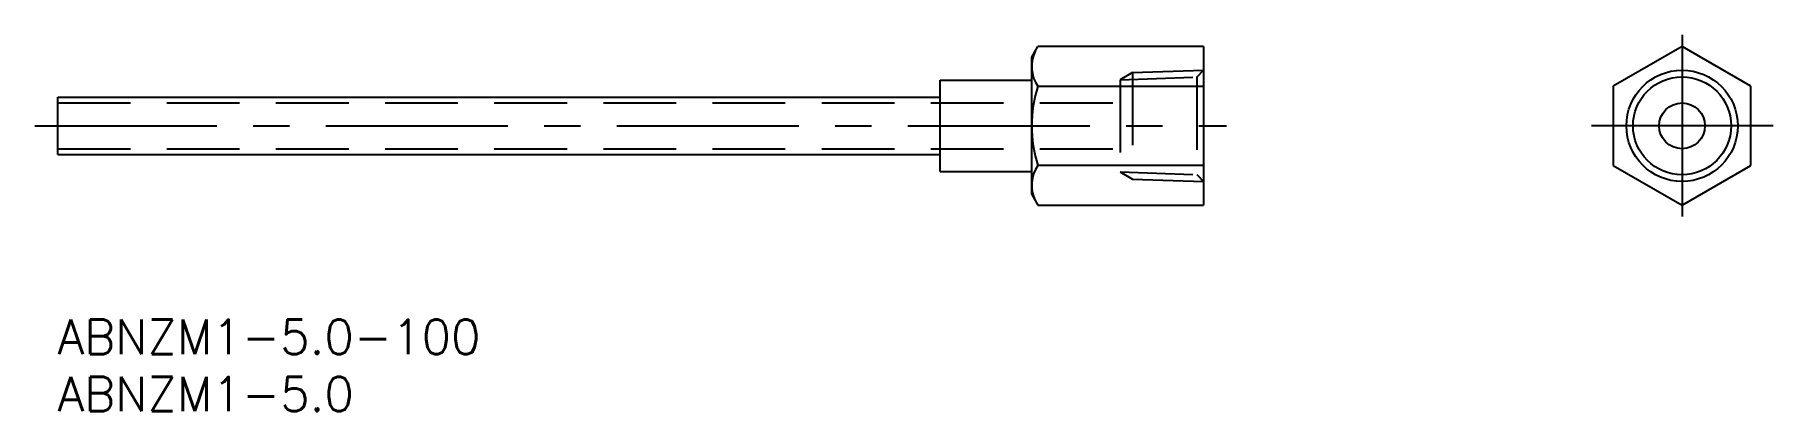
# Model space of a CAD drawing. Extents: x -2 to 150, y -8 to 25.
import ezdxf

# ---------------------------------------------------------------- set-up
doc = ezdxf.new("R2010")
doc.units = 0
doc.header["$LTSCALE"] = 0.5
doc.linetypes.add('CENTER', pattern=[50.8, 31.75, -6.35, 6.35, -6.35])
doc.linetypes.add('DASHED', pattern=[19.05, 12.7, -6.35])
for name, color, linetype in [('MSM_CENTER', 1, 'CENTER'), ('MSM_CONTINUOUS', 7, 'CONTINUOUS'), ('MSM_DASHED', 4, 'DASHED'), ('MSM_NARROW', 5, 'CONTINUOUS'), ('MSM_PART_NUMBER', 7, 'CONTINUOUS')]:
    doc.layers.add(name, color=color, linetype=linetype)
doc.styles.get("Standard").update_dxf_attribs({"font": 'txt.shx', "height": 3, "bigfont": 'bigfont.shx'})

# ---------------------------------------------------------------- blocks, each defined once
blk = doc.blocks.new('*U11')
at = {"layer": 'MSM_PART_NUMBER'}
blk.add_text('ABNZM1-5.0-100', height=3, dxfattribs=at).set_placement((0, -3))
blk = doc.blocks.new('*U12')
at = {"layer": 'MSM_PART_NUMBER'}
blk.add_text('ABNZM1-5.0', height=3, dxfattribs=at).set_placement((0, -8))

msp = doc.modelspace()

# ---------------------------------------------------------------- linework, layer by layer
at = {"layer": 'MSM_CENTER'}
for p, q in [((141.76, 24.89), (141.76, 8.97)), ((-2, 16.93), (102, 16.93)), ((149.72, 16.93), (133.8, 16.93))]:
    msp.add_line(p, q, dxfattribs=at)
at = {"layer": 'MSM_CONTINUOUS'}
for p, q in [((85, 22.93), (85.54, 23.86)), ((85, 10.93), (85, 22.93)), ((100, 23.86), (85.54, 23.86)), ((100, 23.86), (100, 10)), ((141.76, 23.86), (135.76, 20.39)), ((147.76, 20.39), (141.76, 23.86)), ((77, 12.93), (77, 20.93)), ((77, 20.93), (85, 20.93)), ((85.54, 20.39), (100, 20.39)), ((135.76, 20.39), (135.76, 13.46)), ((147.76, 13.46), (147.76, 20.39)), ((0, 14.43), (0, 19.43)), ((0, 19.43), (77, 19.43)), ((0, 14.43), (77, 14.43)), ((77, 12.93), (85, 12.93)), ((100, 13.46), (85.54, 13.46)), ((135.76, 13.46), (141.76, 10)), ((141.76, 10), (147.76, 13.46)), ((85, 10.93), (85.54, 10)), ((85.54, 10), (100, 10))]:
    msp.add_line(p, q, dxfattribs=at)
for radius in [4.28, 2]:
    msp.add_circle((141.76, 16.93), radius, dxfattribs=at)
for centre, radius, start, end in [((88.07, 22.12), 3.07, 154.3842, 214.3842), ((96.46, 16.93), 11.46, 162.412, 197.588), ((88.07, 11.73), 3.07, 145.6158, 205.6158)]:
    msp.add_arc(centre, radius, start, end, dxfattribs=at)
at = {"layer": 'MSM_DASHED'}
for p, q in [((93.8, 21.58), (92.73, 20.96)), ((93.8, 21.58), (100, 21.79)), ((93.8, 21.58), (93.8, 12.28)), ((99.4, 21.19), (100, 21.79)), ((92.73, 20.96), (99.4, 21.19)), ((92.73, 20.96), (92.73, 12.9)), ((99.4, 21.19), (99.4, 12.67)), ((0, 18.93), (92.73, 18.93)), ((0, 14.93), (92.73, 14.93)), ((92.73, 12.9), (99.4, 12.67)), ((92.73, 12.9), (93.8, 12.28)), ((93.8, 12.28), (100, 12.06)), ((99.4, 12.67), (100, 12.06))]:
    msp.add_line(p, q, dxfattribs=at)
at = {"layer": 'MSM_NARROW'}
msp.add_circle((141.76, 16.93), 4.86, dxfattribs=at)

# ---------------------------------------------------------------- block references
at = {"layer": 'MSM_CONTINUOUS'}
for name in ['*U11', '*U12']:
    msp.add_blockref(name, (0, 0), dxfattribs=at)

doc.saveas('drawing.dxf')
